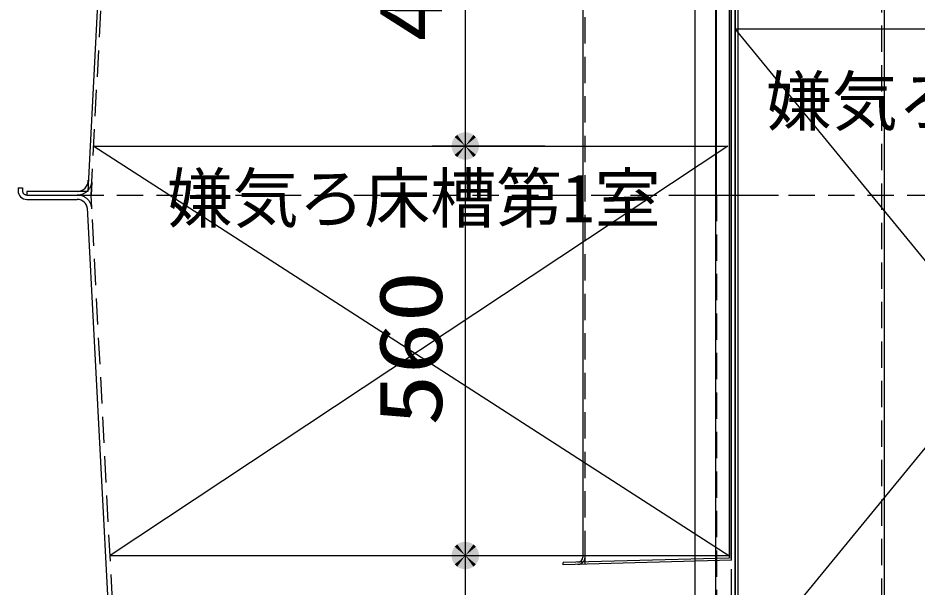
# Model space of a CAD drawing. Units: millimetres, scale not verified. Extents: x -24131 to 8910, y -6308 to 6308.
# Drawn here: x -6224 to -4994, y -3417 to -2639 of the extents above; entities that cross this region are included whole.
import ezdxf
from ezdxf.enums import TextEntityAlignment as Align

# ---------------------------------------------------------------- set-up
doc = ezdxf.new("R2010")
doc.units = ezdxf.units.MM
doc.header["$LTSCALE"] = 30
for name, pattern in [('CHAIN1', [8, 5, -1, 1, -1]), ('DASHED1', [1.8, 1.2, -0.6]), ('DOUBLE_CHAIN1', [8.8, 5, -1, 0.6, -0.6, 0.6, -1])]:
    doc.linetypes.add(name, pattern=pattern)
for name, color, linetype, lineweight in [('0-1_空気管', 3, 'Continuous', 25), ('0-3_寸法', 3, 'Continuous', 25), ('0-4_09', 3, 'Continuous', 25), ('0-5_躯体', 3, 'Continuous', 25), ('0-8_製作', 3, 'Continuous', 25), ('0-C_文字', 3, 'Continuous', 25), ('1-5_00クル-フ-6寸法', 132, 'Continuous', 25)]:
    doc.layers.add(name, color=color, linetype=linetype, lineweight=lineweight)
doc.styles.add('ＭＳ ゴシック', font='')
doc.styles.get('ＭＳ ゴシック').set_extended_font_data('MS Gothic')

msp = doc.modelspace()

# ---------------------------------------------------------------- linework, layer by layer
at = {"layer": '0-1_空気管'}
for p, q in [((-5299.26, -2031.19), (-5299.26, -3773.39)), ((-5244.26, -2042.37), (-5244.26, -3734.79)), ((-5249.26, -3377.48), (-5249.26, -2153.37)), ((-5270.24, -3768.54), (-5270.24, -2323.63)), ((-5269.26, -2880.63), (-5269.26, -2319.04)), ((-6224.26, -2870.63), (-6224.26, -2874.63)), ((-6224.26, -2870.63), (-6218.26, -2870.63)), ((-6212.26, -2880.63), (-6143.18, -2880.63)), ((-6212.26, -2886.63), (-6143.24, -2886.63)), ((-6098.35, -3489.64), (-6129.34, -2898.3))]:
    msp.add_line(p, q, dxfattribs=at)
at = {"layer": '0-1_空気管', "linetype": 'DASHED1'}
for p, q in [((-5249.26, -2042.37), (-5249.26, -3734.79)), ((-6218.26, -2870.63), (-6218.26, -2874.63)), ((-6212.26, -2880.63), (-6143.24, -2880.63)), ((-6142.97, -2880.63), (-3505.53, -2880.63)), ((-5269.26, -2880.63), (-5269.26, -3769.35)), ((-5244.26, -2880.63), (-5244.26, -3501.31)), ((-6092.36, -3489.33), (-6123.35, -2897.99))]:
    msp.add_line(p, q, dxfattribs=at)
at = {"layer": '0-1_空気管', "linetype": 'DOUBLE_CHAIN1'}
for p in [(-6123.35, -2863.26), (-6143.24, -2880.63), (-6123.35, -2897.99)]:
    msp.add_line(p, (-6124.26, -2880.63), dxfattribs=at)
at = {"layer": '0-1_空気管', "linetype": 'CHAIN1'}
msp.add_line((-5334.61, -2880.63), (-5177.23, -2880.63), dxfattribs=at)
at = {"layer": '0-1_空気管', "linetype": 'DASHED1'}
for centre, radius, start, end in [((-6143.18, -2860.63), 20, 270, 1.58), ((-6212.26, -2874.63), 6, 180, 270), ((-6143.24, -2900.63), 20, 3, 90)]:
    msp.add_arc(centre, radius, start, end, dxfattribs=at)
at = {"layer": '0-1_空気管'}
for centre, radius, start, end in [((-6143.18, -2860.63), 15, 270, 1.58), ((-6212.26, -2874.63), 12, 180, 270), ((-6143.24, -2900.63), 14, 3, 90)]:
    msp.add_arc(centre, radius, start, end, dxfattribs=at)
at = {"layer": '0-3_寸法'}
msp.add_line((-5504.1, -2813.63), (-5658.27, -2813.63), dxfattribs=at)
at = {"layer": '0-4_09', "linetype": 'DASHED1'}
for p, q in [((-5043.26, -3548.88), (-5043.26, -2148.13)), ((-6124.26, -2880.63), (-6103.14, -2477.6))]:
    msp.add_line(p, q, dxfattribs=at)
at = {"layer": '0-4_09'}
for p, q in [((-5040.26, -2148.13), (-5040.26, -3548.88)), ((-5243.26, -3553.39), (-5243.26, -2153.37)), ((-6212.26, -2880.63), (-6124.26, -2880.63))]:
    msp.add_line(p, q, dxfattribs=at)
for points in [[(-5240.26, -2153.37), (-5240.26, -3550.47), (-5013.26, -3556.41)], [(-6108.14, -2477.34), (-6129.01, -2875.63), (-6212.26, -2875.63), (-6212.26, -2880.63)]]:
    msp.add_lwpolyline(points, dxfattribs=at)
at = {"layer": '0-5_躯体'}
for p, q in [((-5252.1, -2153.37), (-5252.1, -3377.21)), ((-5249.11, -3380.14), (-5249.11, -2153.37)), ((-5452.1, -2524.12), (-5452.1, -3375.63)), ((-5252.1, -3377.21), (-5479.11, -3383.16)), ((-5249.11, -3380.14), (-5479.11, -3386.16)), ((-5479.11, -3386.16), (-5479.11, -3383.16))]:
    msp.add_line(p, q, dxfattribs=at)
at = {"layer": '0-5_躯体', "linetype": 'DASHED1'}
msp.add_line((-5449.11, -3375.63), (-5449.11, -2523.63), dxfattribs=at)
at = {"layer": '0-5_躯体', "linetype": 'DOUBLE_CHAIN1'}
msp.add_line((-5449.11, -3385.37), (-5449.11, -3375.63), dxfattribs=at)
at = {"layer": '0-5_躯体'}
msp.add_arc((-5459.1, -3375.63), 7, 271.5, 0, dxfattribs=at)
at = {"layer": '0-5_躯体', "linetype": 'DASHED1'}
msp.add_arc((-5459.1, -3375.63), 10, 271.5, 0, dxfattribs=at)
at = {"layer": '0-8_製作'}
for p, q in [((-5244.26, -2653.63), (-4514.26, -2653.63)), ((-5244.26, -2653.63), (-4514.26, -3543.63)), ((-5244.26, -3543.63), (-4514.26, -2653.63)), ((-6120.75, -2813.63), (-5253.74, -2813.63)), ((-6120.75, -2813.63), (-5252.35, -3373.63)), ((-5253.74, -2813.63), (-6098.43, -3373.63)), ((-6098.43, -3373.63), (-5252.35, -3373.63))]:
    msp.add_line(p, q, dxfattribs=at)
at = {"layer": '1-5_00クル-フ-6寸法', "color": 4}
for p, q in [((-5612.79, -2323.63), (-5612.79, -2813.63)), ((-5716.6, -2813.63), (-5612.79, -2813.63)), ((-5716.6, -2813.63), (-5612.79, -2813.63)), ((-5612.79, -2813.63), (-5612.79, -3373.63)), ((-5732.79, -3373.63), (-5612.79, -3373.63)), ((-5732.79, -3373.63), (-5612.79, -3373.63)), ((-5612.79, -3373.63), (-5612.79, -3773.63))]:
    msp.add_line(p, q, dxfattribs=at)
at = {"layer": '1-5_00クル-フ-6寸法'}
for points in [[(-5612.79, -2813.63), (-5629.75, -2805.65), (-5628.62, -2803.58)], [(-5612.79, -2813.63), (-5629.75, -2805.65), (-5628.62, -2803.58)], [(-5612.79, -2813.63), (-5628.62, -2803.58), (-5627.23, -2801.68)], [(-5612.79, -2813.63), (-5628.62, -2803.58), (-5627.23, -2801.68)], [(-5612.79, -2813.63), (-5627.23, -2801.68), (-5625.62, -2799.96)], [(-5612.79, -2813.63), (-5627.23, -2801.68), (-5625.62, -2799.96)], [(-5612.79, -2813.63), (-5625.62, -2799.96), (-5623.81, -2798.46)], [(-5612.79, -2813.63), (-5625.62, -2799.96), (-5623.81, -2798.46)], [(-5612.79, -2813.63), (-5623.81, -2798.46), (-5621.82, -2797.2)], [(-5612.79, -2813.63), (-5623.81, -2798.46), (-5621.82, -2797.2)], [(-5612.79, -2813.63), (-5621.82, -2797.2), (-5619.69, -2796.2)], [(-5612.79, -2813.63), (-5621.82, -2797.2), (-5619.69, -2796.2)], [(-5612.79, -2813.63), (-5619.69, -2796.2), (-5617.45, -2795.47)], [(-5612.79, -2813.63), (-5619.69, -2796.2), (-5617.45, -2795.47)], [(-5612.79, -2813.63), (-5617.45, -2795.47), (-5615.14, -2795.03)], [(-5612.79, -2813.63), (-5617.45, -2795.47), (-5615.14, -2795.03)], [(-5612.79, -2813.63), (-5615.14, -2795.03), (-5612.79, -2794.88)], [(-5612.79, -2813.63), (-5615.14, -2795.03), (-5612.79, -2794.88)], [(-5612.79, -2813.63), (-5612.79, -2794.88), (-5610.44, -2795.03)], [(-5612.79, -2813.63), (-5612.79, -2794.88), (-5610.44, -2795.03)], [(-5612.79, -2813.63), (-5610.44, -2795.03), (-5608.12, -2795.47)], [(-5612.79, -2813.63), (-5610.44, -2795.03), (-5608.12, -2795.47)], [(-5612.79, -2813.63), (-5608.12, -2795.47), (-5605.89, -2796.2)], [(-5612.79, -2813.63), (-5608.12, -2795.47), (-5605.89, -2796.2)], [(-5612.79, -2813.63), (-5605.89, -2796.2), (-5603.75, -2797.2)], [(-5612.79, -2813.63), (-5605.89, -2796.2), (-5603.75, -2797.2)], [(-5612.79, -2813.63), (-5603.75, -2797.2), (-5601.77, -2798.46)], [(-5612.79, -2813.63), (-5603.75, -2797.2), (-5601.77, -2798.46)], [(-5612.79, -2813.63), (-5601.77, -2798.46), (-5599.95, -2799.96)], [(-5612.79, -2813.63), (-5601.77, -2798.46), (-5599.95, -2799.96)], [(-5612.79, -2813.63), (-5599.95, -2799.96), (-5598.34, -2801.68)], [(-5612.79, -2813.63), (-5599.95, -2799.96), (-5598.34, -2801.68)], [(-5612.79, -2813.63), (-5598.34, -2801.68), (-5596.96, -2803.58)], [(-5612.79, -2813.63), (-5598.34, -2801.68), (-5596.96, -2803.58)], [(-5612.79, -2813.63), (-5596.96, -2803.58), (-5595.82, -2805.65)], [(-5612.79, -2813.63), (-5596.96, -2803.58), (-5595.82, -2805.65)], [(-5612.79, -2813.63), (-5631.5, -2812.45), (-5631.21, -2810.12)], [(-5612.79, -2813.63), (-5631.5, -2812.45), (-5631.21, -2810.12)], [(-5612.79, -2813.63), (-5631.5, -2814.81), (-5631.5, -2812.45)], [(-5612.79, -2813.63), (-5631.5, -2814.81), (-5631.5, -2812.45)], [(-5612.79, -2813.63), (-5631.21, -2817.14), (-5631.5, -2814.81)], [(-5612.79, -2813.63), (-5631.21, -2817.14), (-5631.5, -2814.81)], [(-5612.79, -2813.63), (-5631.21, -2810.12), (-5630.62, -2807.83)], [(-5612.79, -2813.63), (-5631.21, -2810.12), (-5630.62, -2807.83)], [(-5612.79, -2813.63), (-5630.62, -2819.42), (-5631.21, -2817.14)], [(-5612.79, -2813.63), (-5630.62, -2819.42), (-5631.21, -2817.14)], [(-5612.79, -2813.63), (-5630.62, -2807.83), (-5629.75, -2805.65)], [(-5612.79, -2813.63), (-5630.62, -2807.83), (-5629.75, -2805.65)], [(-5612.79, -2813.63), (-5629.75, -2821.61), (-5630.62, -2819.42)], [(-5612.79, -2813.63), (-5629.75, -2821.61), (-5630.62, -2819.42)], [(-5612.79, -2813.63), (-5628.62, -2823.68), (-5629.75, -2821.61)], [(-5612.79, -2813.63), (-5628.62, -2823.68), (-5629.75, -2821.61)], [(-5612.79, -2813.63), (-5627.23, -2825.58), (-5628.62, -2823.68)], [(-5612.79, -2813.63), (-5627.23, -2825.58), (-5628.62, -2823.68)], [(-5612.79, -2813.63), (-5625.62, -2827.3), (-5627.23, -2825.58)], [(-5612.79, -2813.63), (-5625.62, -2827.3), (-5627.23, -2825.58)], [(-5612.79, -2813.63), (-5623.81, -2828.8), (-5625.62, -2827.3)], [(-5612.79, -2813.63), (-5623.81, -2828.8), (-5625.62, -2827.3)], [(-5612.79, -2813.63), (-5621.82, -2830.06), (-5623.81, -2828.8)], [(-5612.79, -2813.63), (-5621.82, -2830.06), (-5623.81, -2828.8)], [(-5612.79, -2813.63), (-5619.69, -2831.06), (-5621.82, -2830.06)], [(-5612.79, -2813.63), (-5619.69, -2831.06), (-5621.82, -2830.06)], [(-5612.79, -2813.63), (-5617.45, -2831.79), (-5619.69, -2831.06)], [(-5612.79, -2813.63), (-5617.45, -2831.79), (-5619.69, -2831.06)], [(-5612.79, -2813.63), (-5615.14, -2832.23), (-5617.45, -2831.79)], [(-5612.79, -2813.63), (-5615.14, -2832.23), (-5617.45, -2831.79)], [(-5612.79, -2813.63), (-5612.79, -2832.38), (-5615.14, -2832.23)], [(-5612.79, -2813.63), (-5612.79, -2832.38), (-5615.14, -2832.23)], [(-5612.79, -2813.63), (-5595.82, -2805.65), (-5594.96, -2807.83)], [(-5612.79, -2813.63), (-5595.82, -2805.65), (-5594.96, -2807.83)], [(-5612.79, -2813.63), (-5594.96, -2807.83), (-5594.37, -2810.12)], [(-5612.79, -2813.63), (-5594.96, -2807.83), (-5594.37, -2810.12)], [(-5612.79, -2813.63), (-5594.37, -2810.12), (-5594.07, -2812.45)], [(-5612.79, -2813.63), (-5594.37, -2810.12), (-5594.07, -2812.45)], [(-5612.79, -2813.63), (-5594.07, -2812.45), (-5594.07, -2814.81)], [(-5612.79, -2813.63), (-5594.07, -2812.45), (-5594.07, -2814.81)], [(-5612.79, -2813.63), (-5610.44, -2832.23), (-5612.79, -2832.38)], [(-5612.79, -2813.63), (-5608.12, -2831.79), (-5610.44, -2832.23)], [(-5612.79, -2813.63), (-5605.89, -2831.06), (-5608.12, -2831.79)], [(-5612.79, -2813.63), (-5603.75, -2830.06), (-5605.89, -2831.06)], [(-5612.79, -2813.63), (-5601.77, -2828.8), (-5603.75, -2830.06)], [(-5612.79, -2813.63), (-5599.95, -2827.3), (-5601.77, -2828.8)], [(-5612.79, -2813.63), (-5598.34, -2825.58), (-5599.95, -2827.3)], [(-5612.79, -2813.63), (-5596.96, -2823.68), (-5598.34, -2825.58)], [(-5612.79, -2813.63), (-5595.82, -2821.61), (-5596.96, -2823.68)], [(-5612.79, -2813.63), (-5594.96, -2819.42), (-5595.82, -2821.61)], [(-5612.79, -2813.63), (-5594.37, -2817.14), (-5594.96, -2819.42)], [(-5612.79, -2813.63), (-5594.07, -2814.81), (-5594.37, -2817.14)], [(-5612.79, -2813.63), (-5610.44, -2832.23), (-5612.79, -2832.38)], [(-5612.79, -2813.63), (-5608.12, -2831.79), (-5610.44, -2832.23)], [(-5612.79, -2813.63), (-5605.89, -2831.06), (-5608.12, -2831.79)], [(-5612.79, -2813.63), (-5603.75, -2830.06), (-5605.89, -2831.06)], [(-5612.79, -2813.63), (-5601.77, -2828.8), (-5603.75, -2830.06)], [(-5612.79, -2813.63), (-5599.95, -2827.3), (-5601.77, -2828.8)], [(-5612.79, -2813.63), (-5598.34, -2825.58), (-5599.95, -2827.3)], [(-5612.79, -2813.63), (-5596.96, -2823.68), (-5598.34, -2825.58)], [(-5612.79, -2813.63), (-5595.82, -2821.61), (-5596.96, -2823.68)], [(-5612.79, -2813.63), (-5594.96, -2819.42), (-5595.82, -2821.61)], [(-5612.79, -2813.63), (-5594.37, -2817.14), (-5594.96, -2819.42)], [(-5612.79, -2813.63), (-5594.07, -2814.81), (-5594.37, -2817.14)], [(-5612.79, -3373.63), (-5625.62, -3359.96), (-5623.81, -3358.46)], [(-5612.79, -3373.63), (-5625.62, -3359.96), (-5623.81, -3358.46)], [(-5612.79, -3373.63), (-5623.81, -3358.46), (-5621.82, -3357.2)], [(-5612.79, -3373.63), (-5623.81, -3358.46), (-5621.82, -3357.2)], [(-5612.79, -3373.63), (-5621.82, -3357.2), (-5619.69, -3356.19)], [(-5612.79, -3373.63), (-5621.82, -3357.2), (-5619.69, -3356.19)], [(-5612.79, -3373.63), (-5619.69, -3356.19), (-5617.45, -3355.47)], [(-5612.79, -3373.63), (-5619.69, -3356.19), (-5617.45, -3355.47)], [(-5612.79, -3373.63), (-5617.45, -3355.47), (-5615.14, -3355.02)], [(-5612.79, -3373.63), (-5617.45, -3355.47), (-5615.14, -3355.02)], [(-5612.79, -3373.63), (-5615.14, -3355.02), (-5612.79, -3354.88)], [(-5612.79, -3373.63), (-5615.14, -3355.02), (-5612.79, -3354.88)], [(-5612.79, -3373.63), (-5612.79, -3354.88), (-5610.44, -3355.02)], [(-5612.79, -3373.63), (-5612.79, -3354.88), (-5610.44, -3355.02)], [(-5612.79, -3373.63), (-5610.44, -3355.02), (-5608.12, -3355.47)], [(-5612.79, -3373.63), (-5610.44, -3355.02), (-5608.12, -3355.47)], [(-5612.79, -3373.63), (-5608.12, -3355.47), (-5605.89, -3356.19)], [(-5612.79, -3373.63), (-5608.12, -3355.47), (-5605.89, -3356.19)], [(-5612.79, -3373.63), (-5605.89, -3356.19), (-5603.75, -3357.2)], [(-5612.79, -3373.63), (-5605.89, -3356.19), (-5603.75, -3357.2)], [(-5612.79, -3373.63), (-5603.75, -3357.2), (-5601.77, -3358.46)], [(-5612.79, -3373.63), (-5603.75, -3357.2), (-5601.77, -3358.46)], [(-5612.79, -3373.63), (-5601.77, -3358.46), (-5599.95, -3359.96)], [(-5612.79, -3373.63), (-5601.77, -3358.46), (-5599.95, -3359.96)], [(-5612.79, -3373.63), (-5631.5, -3372.45), (-5631.21, -3370.11)], [(-5612.79, -3373.63), (-5631.5, -3372.45), (-5631.21, -3370.11)], [(-5612.79, -3373.63), (-5631.21, -3370.11), (-5630.62, -3367.83)], [(-5612.79, -3373.63), (-5631.21, -3370.11), (-5630.62, -3367.83)], [(-5612.79, -3373.63), (-5630.62, -3367.83), (-5629.75, -3365.64)], [(-5612.79, -3373.63), (-5630.62, -3367.83), (-5629.75, -3365.64)], [(-5612.79, -3373.63), (-5629.75, -3365.64), (-5628.62, -3363.58)], [(-5612.79, -3373.63), (-5629.75, -3365.64), (-5628.62, -3363.58)], [(-5612.79, -3373.63), (-5628.62, -3363.58), (-5627.23, -3361.68)], [(-5612.79, -3373.63), (-5628.62, -3363.58), (-5627.23, -3361.68)], [(-5612.79, -3373.63), (-5627.23, -3361.68), (-5625.62, -3359.96)], [(-5612.79, -3373.63), (-5627.23, -3361.68), (-5625.62, -3359.96)], [(-5612.79, -3373.63), (-5599.95, -3359.96), (-5598.34, -3361.68)], [(-5612.79, -3373.63), (-5599.95, -3359.96), (-5598.34, -3361.68)], [(-5612.79, -3373.63), (-5598.34, -3361.68), (-5596.96, -3363.58)], [(-5612.79, -3373.63), (-5598.34, -3361.68), (-5596.96, -3363.58)], [(-5612.79, -3373.63), (-5596.96, -3363.58), (-5595.82, -3365.64)], [(-5612.79, -3373.63), (-5596.96, -3363.58), (-5595.82, -3365.64)], [(-5612.79, -3373.63), (-5595.82, -3365.64), (-5594.96, -3367.83)], [(-5612.79, -3373.63), (-5595.82, -3365.64), (-5594.96, -3367.83)], [(-5612.79, -3373.63), (-5594.96, -3367.83), (-5594.37, -3370.11)], [(-5612.79, -3373.63), (-5594.96, -3367.83), (-5594.37, -3370.11)], [(-5612.79, -3373.63), (-5594.37, -3370.11), (-5594.07, -3372.45)], [(-5612.79, -3373.63), (-5594.37, -3370.11), (-5594.07, -3372.45)], [(-5612.79, -3373.63), (-5631.5, -3374.8), (-5631.5, -3372.45)], [(-5612.79, -3373.63), (-5631.5, -3374.8), (-5631.5, -3372.45)], [(-5612.79, -3373.63), (-5631.21, -3377.14), (-5631.5, -3374.8)], [(-5612.79, -3373.63), (-5631.21, -3377.14), (-5631.5, -3374.8)], [(-5612.79, -3373.63), (-5630.62, -3379.42), (-5631.21, -3377.14)], [(-5612.79, -3373.63), (-5630.62, -3379.42), (-5631.21, -3377.14)], [(-5612.79, -3373.63), (-5629.75, -3381.61), (-5630.62, -3379.42)], [(-5612.79, -3373.63), (-5629.75, -3381.61), (-5630.62, -3379.42)], [(-5612.79, -3373.63), (-5628.62, -3383.67), (-5629.75, -3381.61)], [(-5612.79, -3373.63), (-5628.62, -3383.67), (-5629.75, -3381.61)], [(-5612.79, -3373.63), (-5627.23, -3385.58), (-5628.62, -3383.67)], [(-5612.79, -3373.63), (-5627.23, -3385.58), (-5628.62, -3383.67)], [(-5612.79, -3373.63), (-5625.62, -3387.3), (-5627.23, -3385.58)], [(-5612.79, -3373.63), (-5625.62, -3387.3), (-5627.23, -3385.58)], [(-5612.79, -3373.63), (-5623.81, -3388.8), (-5625.62, -3387.3)], [(-5612.79, -3373.63), (-5623.81, -3388.8), (-5625.62, -3387.3)], [(-5612.79, -3373.63), (-5621.82, -3390.06), (-5623.81, -3388.8)], [(-5612.79, -3373.63), (-5621.82, -3390.06), (-5623.81, -3388.8)], [(-5612.79, -3373.63), (-5619.69, -3391.06), (-5621.82, -3390.06)], [(-5612.79, -3373.63), (-5619.69, -3391.06), (-5621.82, -3390.06)], [(-5612.79, -3373.63), (-5617.45, -3391.79), (-5619.69, -3391.06)], [(-5612.79, -3373.63), (-5617.45, -3391.79), (-5619.69, -3391.06)], [(-5612.79, -3373.63), (-5615.14, -3392.23), (-5617.45, -3391.79)], [(-5612.79, -3373.63), (-5615.14, -3392.23), (-5617.45, -3391.79)], [(-5612.79, -3373.63), (-5612.79, -3392.38), (-5615.14, -3392.23)], [(-5612.79, -3373.63), (-5612.79, -3392.38), (-5615.14, -3392.23)], [(-5612.79, -3373.63), (-5594.07, -3372.45), (-5594.07, -3374.8)], [(-5612.79, -3373.63), (-5594.07, -3372.45), (-5594.07, -3374.8)], [(-5612.79, -3373.63), (-5610.44, -3392.23), (-5612.79, -3392.38)], [(-5612.79, -3373.63), (-5608.12, -3391.79), (-5610.44, -3392.23)], [(-5612.79, -3373.63), (-5605.89, -3391.06), (-5608.12, -3391.79)], [(-5612.79, -3373.63), (-5603.75, -3390.06), (-5605.89, -3391.06)], [(-5612.79, -3373.63), (-5601.77, -3388.8), (-5603.75, -3390.06)], [(-5612.79, -3373.63), (-5599.95, -3387.3), (-5601.77, -3388.8)], [(-5612.79, -3373.63), (-5598.34, -3385.58), (-5599.95, -3387.3)], [(-5612.79, -3373.63), (-5596.96, -3383.67), (-5598.34, -3385.58)], [(-5612.79, -3373.63), (-5595.82, -3381.61), (-5596.96, -3383.67)], [(-5612.79, -3373.63), (-5594.96, -3379.42), (-5595.82, -3381.61)], [(-5612.79, -3373.63), (-5594.37, -3377.14), (-5594.96, -3379.42)], [(-5612.79, -3373.63), (-5594.07, -3374.8), (-5594.37, -3377.14)], [(-5612.79, -3373.63), (-5610.44, -3392.23), (-5612.79, -3392.38)], [(-5612.79, -3373.63), (-5608.12, -3391.79), (-5610.44, -3392.23)], [(-5612.79, -3373.63), (-5605.89, -3391.06), (-5608.12, -3391.79)], [(-5612.79, -3373.63), (-5603.75, -3390.06), (-5605.89, -3391.06)], [(-5612.79, -3373.63), (-5601.77, -3388.8), (-5603.75, -3390.06)], [(-5612.79, -3373.63), (-5599.95, -3387.3), (-5601.77, -3388.8)], [(-5612.79, -3373.63), (-5598.34, -3385.58), (-5599.95, -3387.3)], [(-5612.79, -3373.63), (-5596.96, -3383.67), (-5598.34, -3385.58)], [(-5612.79, -3373.63), (-5595.82, -3381.61), (-5596.96, -3383.67)], [(-5612.79, -3373.63), (-5594.96, -3379.42), (-5595.82, -3381.61)], [(-5612.79, -3373.63), (-5594.37, -3377.14), (-5594.96, -3379.42)], [(-5612.79, -3373.63), (-5594.07, -3374.8), (-5594.37, -3377.14)]]:
    msp.add_solid(points, dxfattribs=at)

# ---------------------------------------------------------------- texts
at = {"layer": '0-C_文字', "color": 4, "style": 'ＭＳ ゴシック'}
for s, p in [('嫌気ろ床槽第2室', (-5201.59, -2805.18)), ('嫌気ろ床槽第1室', (-6020.64, -2937.78))]:
    msp.add_text(s, height=65.98, dxfattribs=at).set_placement(p, align=Align.BOTTOM_LEFT)
at = {"layer": '1-5_00クル-フ-6寸法', "color": 3, "style": 'ＭＳ ゴシック', "width": 1.2}
for s, p in [('490', (-5618.63, -2671.49)), ('560', (-5618.63, -3196.49))]:
    msp.add_text(s, height=86.66, rotation=90, dxfattribs=at).set_placement(p, align=Align.BOTTOM_LEFT)

doc.saveas('drawing.dxf')
